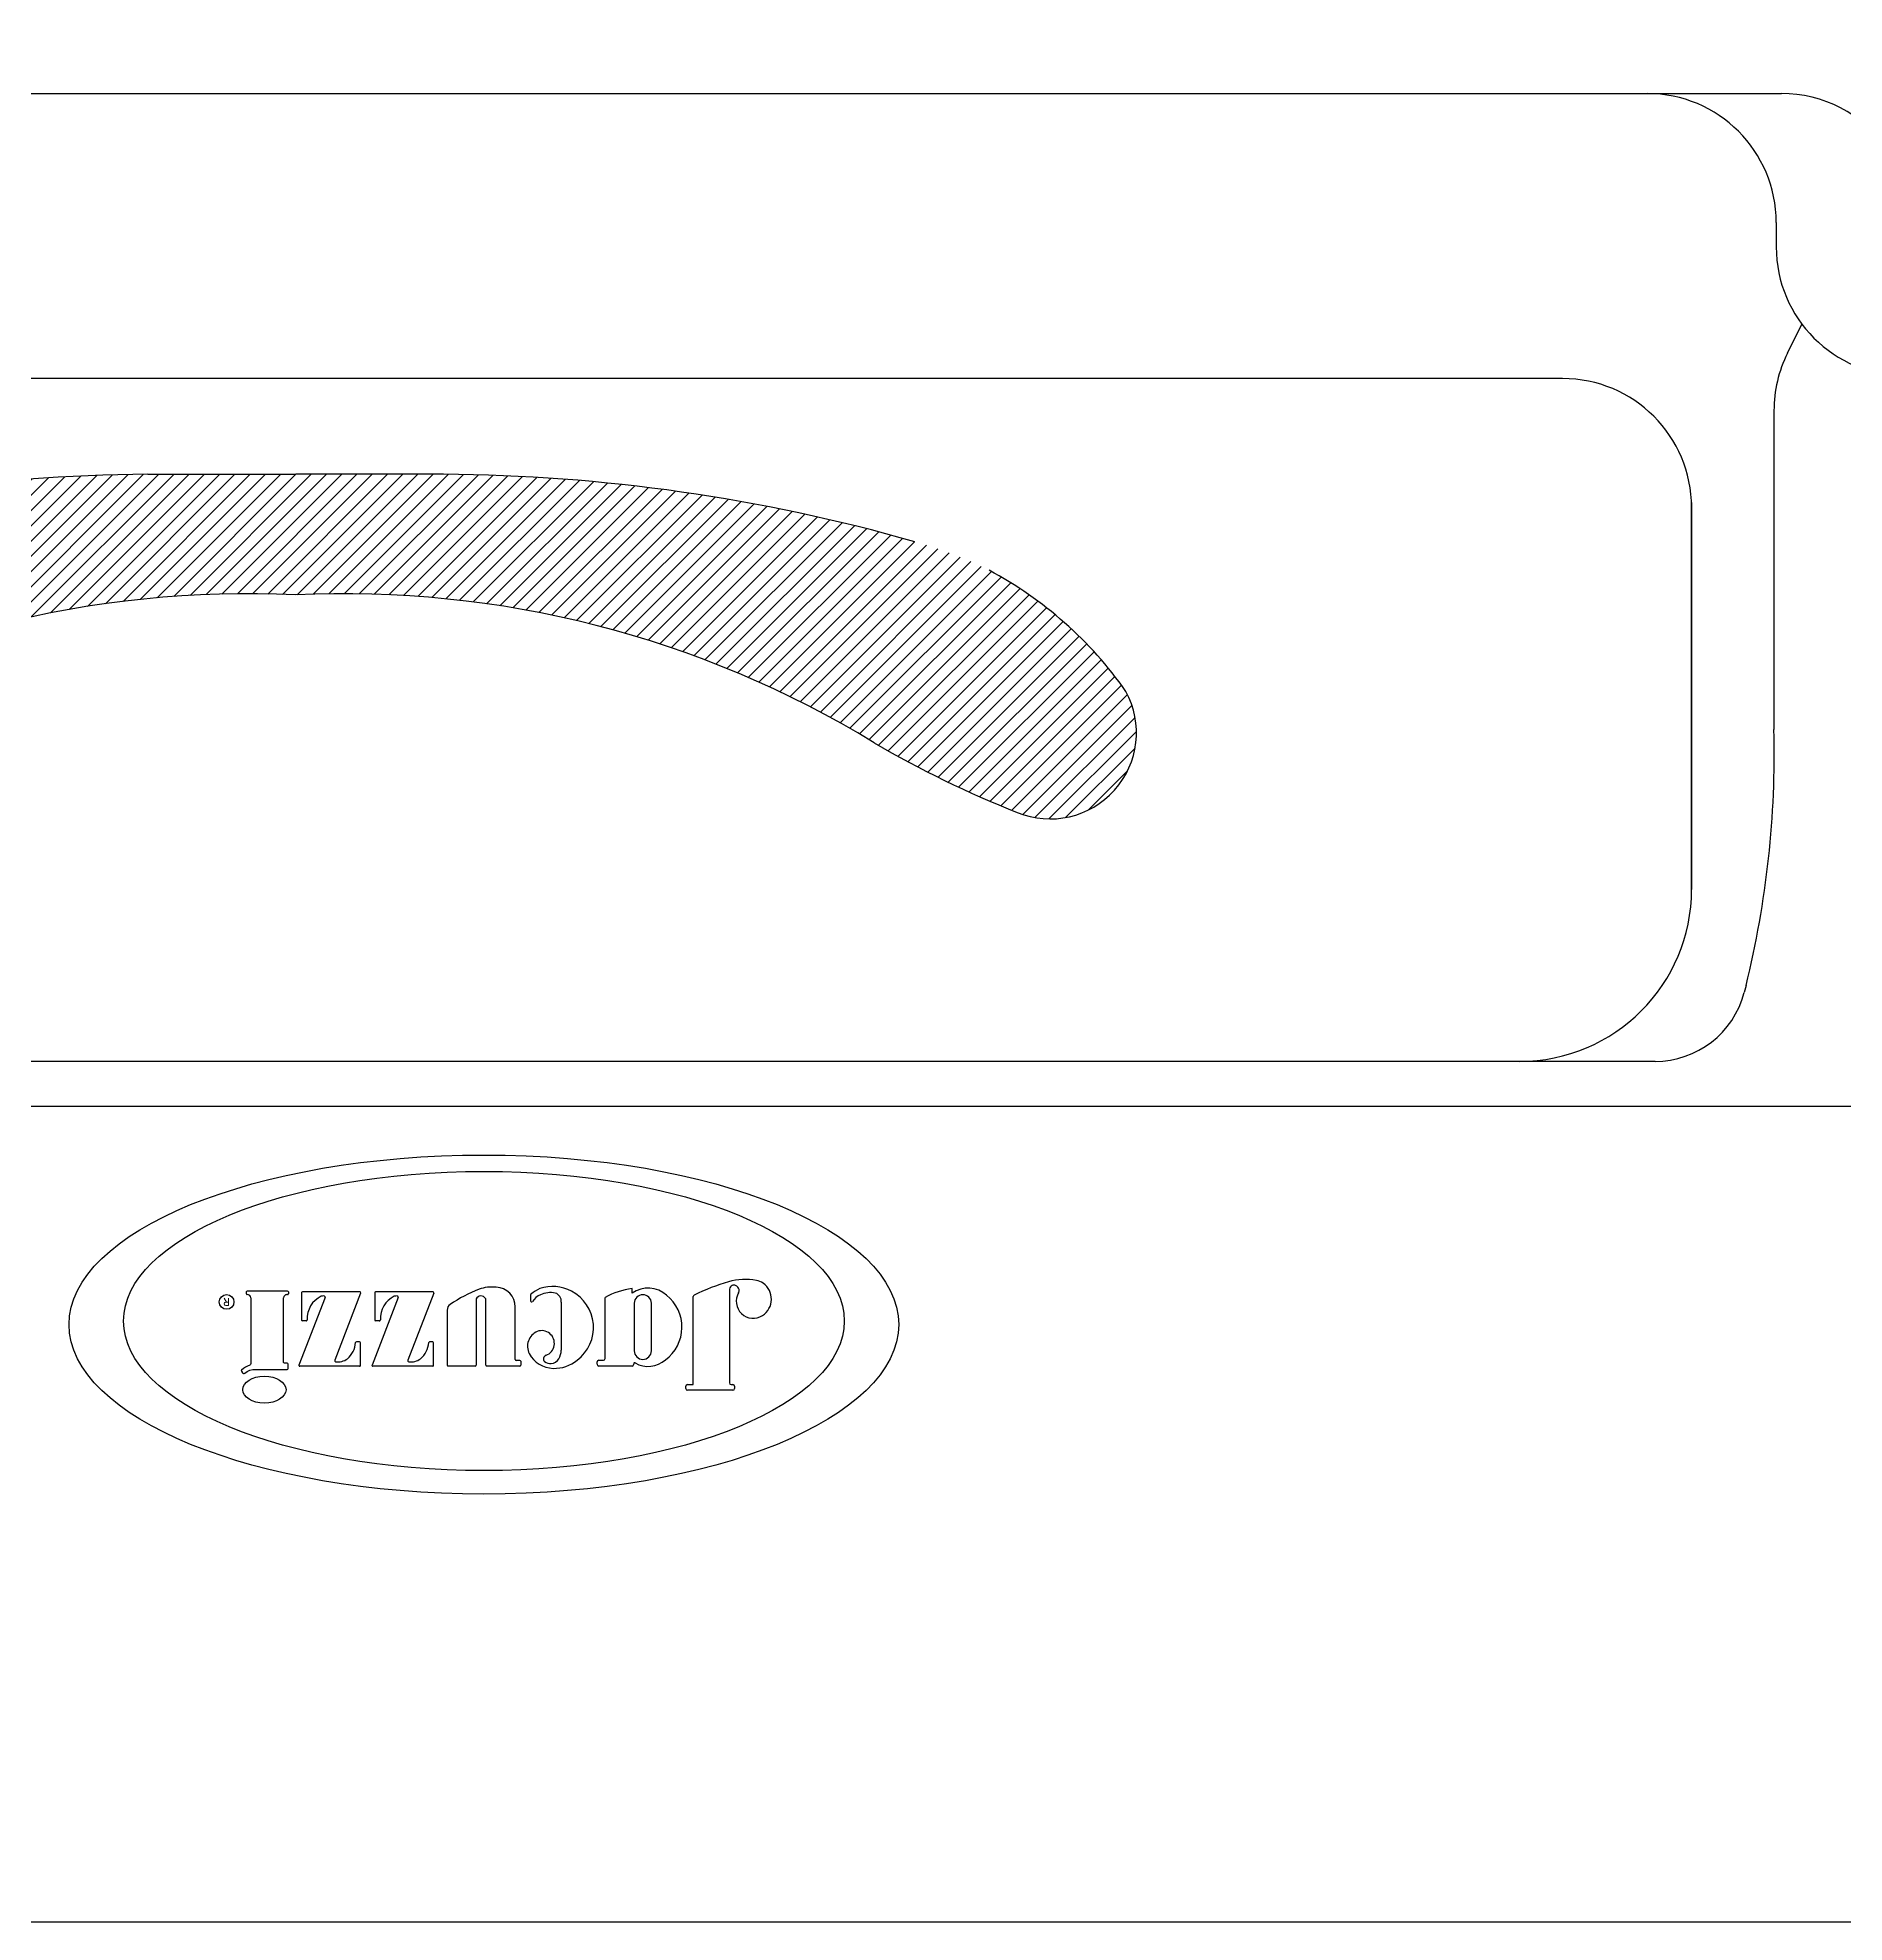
# Model space of a CAD drawing. Header units: millimetres. Extents: x -1247.41 to -1245.91, y 2235.49 to 2236.49.
# Drawn here: x -1246.6569 to -1246.4853, y 2235.618 to 2235.7971 of the extents above; entities that cross this region are included whole.
import ezdxf
from ezdxf.enums import TextEntityAlignment as Align

# ---------------------------------------------------------------- set-up
doc = ezdxf.new("R2010")
doc.units = ezdxf.units.MM
doc.layers.add('jacuzzi', color=1, linetype='Continuous')
doc.styles.add('ROMANS', font='romans', dxfattribs={"height": 4})

msp = doc.modelspace()

# ---------------------------------------------------------------- hatches: boundary and pattern name
at = {"layer": 'jacuzzi'}
h = msp.add_hatch(dxfattribs=at)
h.set_pattern_fill('ANSI31', color=256, scale=0.00819, style=0)
h.set_pattern_definition([(45, (-1249.003406633105, 2240.307936423997), (-0.000723900567239728, 0.000723900567239728), [])])
h.paths.add_polyline_path([(-1246.577441640344, 2235.730094219304, 0.04001454400635211), (-1246.563583708486, 2235.723372162922, 0.6938377762801112), (-1246.553546281296, 2235.73497712213, 0.1177673447023705), (-1246.566528852048, 2235.746478469751, 0.05198146975727225), (-1246.573599265214, 2235.749194526565, 0.06775724557069143), (-1246.61833403924, 2235.755600754983), (-1246.632382807133, 2235.755600754983), (-1246.646431575028, 2235.755600754983, 0.06775724556755786), (-1246.691166349052, 2235.749194526565, 0.05198146975716889), (-1246.698236762218, 2235.746478469751, 0.1177673447022115), (-1246.71121933297, 2235.73497712213, 0.6938377762794881), (-1246.70118190578, 2235.723372162922, 0.04001454400627522), (-1246.687323973923, 2235.730094219304, -0.1502414616671139), (-1246.632382807133, 2235.744134754983, -0.1502414616665997)])

# ---------------------------------------------------------------- linework, layer by layer
for p, q in [((-1247.172110671309, 2235.791771650132), (-1246.491285474582, 2235.791771650132)), ((-1246.491784407048, 2235.779521650132), (-1246.491784407048, 2235.777203782388)), ((-1246.490709838393, 2235.767108838723), (-1246.48933844803, 2235.769859173452)), ((-1246.512071150281, 2235.764696094571), (-1246.777844962304, 2235.764696094571)), ((-1246.491997013774, 2235.761642672205), (-1246.491997013774, 2235.731366418409)), ((-1246.646431575028, 2235.755600754983), (-1246.632382807133, 2235.755600754983)), ((-1246.618334039238, 2235.755600754983), (-1246.632382807133, 2235.755600754983)), ((-1246.499821150281, 2235.752912761238), (-1246.499821150281, 2235.716162761238)), ((-1246.499821150281, 2235.716162761238), (-1246.499821150281, 2235.752446094571)), ((-1246.494645821952, 2235.707030017536), (-1246.494821039361, 2235.706361377969)), ((-1246.503285243664, 2235.699829427904), (-1247.172110671309, 2235.699829427904)), ((-1246.3551238073, 2235.695537671631), (-1247.18305297902, 2235.695537671631)), ((-1246.637077890667, 2235.67791747922), (-1246.637077890667, 2235.677758337654)), ((-1246.633157371222, 2235.677997409804), (-1246.636997960083, 2235.677997409804)), ((-1246.633077440637, 2235.67791747922), (-1246.633077440637, 2235.677747831769)), ((-1246.631826150932, 2235.67790119506), (-1246.631826150932, 2235.675250956135)), ((-1246.626307618723, 2235.677932273047), (-1246.631746220348, 2235.677932273047)), ((-1246.626214705, 2235.677796904598), (-1246.628669455844, 2235.671425477718)), ((-1246.624884142717, 2235.67790119506), (-1246.624884142717, 2235.675250956135)), ((-1246.619365610508, 2235.677932273047), (-1246.624804212132, 2235.677932273047)), ((-1246.619272696784, 2235.677796904598), (-1246.621727447629, 2235.671425477718)), ((-1246.610078647037, 2235.677634719706), (-1246.610078647037, 2235.677083797013)), ((-1246.600432854618, 2235.677819314764), (-1246.600432854618, 2235.678233531922)), ((-1246.591197030733, 2235.678179805117), (-1246.591197030733, 2235.669277119731)), ((-1246.62959629755, 2235.677408583472), (-1246.632077979474, 2235.670967255646)), ((-1246.622654289335, 2235.677408583472), (-1246.625135971259, 2235.670967255646)), ((-1246.611536375671, 2235.671495193756), (-1246.611536375671, 2235.676496824527)), ((-1246.607167863652, 2235.676958784234), (-1246.607167863652, 2235.672390980783)), ((-1246.603000870783, 2235.671595398699), (-1246.603000870783, 2235.677389901567)), ((-1246.594628019178, 2235.669117258562), (-1246.594628019178, 2235.677475855678)), ((-1246.631383470575, 2235.675171025551), (-1246.631746220348, 2235.675171025551)), ((-1246.62444146236, 2235.675171025551), (-1246.624804212132, 2235.675171025551)), ((-1246.626316430213, 2235.673178665682), (-1246.626611019212, 2235.673178665682)), ((-1246.626236499629, 2235.670938519392), (-1246.626236499629, 2235.673098735098)), ((-1246.619374421998, 2235.673178665682), (-1246.619669010997, 2235.673178665682)), ((-1246.619294491414, 2235.670938519392), (-1246.619294491414, 2235.673098735098)), ((-1246.626316430213, 2235.670858588807), (-1246.632003393108, 2235.670858588807)), ((-1246.619374421998, 2235.670858588807), (-1246.625061384893, 2235.670858588807)), ((-1246.615339721433, 2235.670886462535), (-1246.617924112416, 2235.670886462535)), ((-1246.611088199993, 2235.670886462535), (-1246.614253621418, 2235.670886462535)), ((-1246.611088199993, 2235.671415263172), (-1246.611456445087, 2235.671415263172)), ((-1246.611008269408, 2235.671335332587), (-1246.611008269408, 2235.670966393119)), ((-1246.603765424744, 2235.671046323703), (-1246.603765424744, 2235.671275676361)), ((-1246.603605563576, 2235.67143553753), (-1246.603160731952, 2235.67143553753)), ((-1246.600435911373, 2235.670886462535), (-1246.603605563576, 2235.670886462535)), ((-1246.600276050204, 2235.671110538864), (-1246.600276050204, 2235.671046323703)), ((-1246.595343591169, 2235.668749169031), (-1246.595343591169, 2235.668957397394)), ((-1246.59518373, 2235.669117258562), (-1246.594628019178, 2235.669117258562)), ((-1246.591037169565, 2235.669117258562), (-1246.590867567053, 2235.669117258562)), ((-1246.590707705884, 2235.668957397394), (-1246.590707705884, 2235.668749169031)), ((-1246.590867567053, 2235.668589307862), (-1246.59518373, 2235.668589307862))]:
    msp.add_line(p, q, dxfattribs=at)
at = {"layer": 'jacuzzi', "color": 3}
msp.add_lwpolyline([(-1245.914511628971, 2235.630287671631, -0.414213562373095), (-1245.926761628971, 2235.618037671631), (-1247.402261628971, 2235.618037671631, -0.4142135623730951), (-1247.414511628971, 2235.630287671631), (-1247.414511628971, 2236.480787671631, -0.414213562373095), (-1247.402261628971, 2236.493037671631), (-1245.926761628971, 2236.493037671631, -0.414213562373095), (-1245.914511628971, 2236.480787671631)], format="xyb", close=True, dxfattribs=at)
at = {"layer": 'jacuzzi'}
for points in [[(-1246.614976035342, 2235.678171748172, 0.06297410020895881), (-1246.61770505349, 2235.676728531693, 0.2578294972287946), (-1246.618004043, 2235.676187255634), (-1246.618004043, 2235.670966393119)], [(-1246.614333552002, 2235.670966393119), (-1246.614333552002, 2235.677220853725, 0.1354836439385169), (-1246.614356188415, 2235.677302859576, 0.5973092542928814), (-1246.615243932949, 2235.677263119157, 0.1127702397822963), (-1246.615259790849, 2235.677193702647), (-1246.615259790849, 2235.670966393119)], [(-1246.636653065702, 2235.677359478248), (-1246.636653065702, 2235.671118165689, -0.3094083360235544), (-1246.636755039148, 2235.670969153593, 0.09070134790707648), (-1246.637527075727, 2235.670494282048, 0.3650174520151336), (-1246.63754128998, 2235.670392284719), (-1246.637449856134, 2235.670246934661, 0.4518071014289208), (-1246.637213013555, 2235.670208574193, -0.1780066821811962), (-1246.636190487498, 2235.670565473647)], [(-1246.636242289875, 2235.670565473647), (-1246.633186628705, 2235.670565473647, 0.414213562373095), (-1246.633106698121, 2235.670645404231), (-1246.633106698121, 2235.671069097868, 0.4142135623730986), (-1246.633186628705, 2235.671149028452), (-1246.633451593057, 2235.671149028452, -0.4142135623730951), (-1246.633531523641, 2235.671228959036), (-1246.633531523641, 2235.677351902705)]]:
    msp.add_lwpolyline(points, format="xyb", dxfattribs=at)
msp.add_lwpolyline([(-1246.600228840152, 2235.676845950834), (-1246.600228840152, 2235.672324067985, 1.000000000000098), (-1246.598608529817, 2235.672324067985), (-1246.598608529817, 2235.676845950834, 0.999999999999902)], format="xyb", close=True, dxfattribs=at)
msp.add_circle((-1246.638944433782, 2235.676969297942), 0.0006955794959159883, dxfattribs=at)
for centre, radius, start, end in [((-1246.504034407048, 2235.779521650132), 0.01225, 0, 90), ((-1246.491285474582, 2235.779521650132), 0.01225, 35.36941109988769, 90), ((-1246.479534407048, 2235.777203782388), 0.01225000000000077, 180, 270), ((-1246.479747013774, 2235.761642672205), 0.01225000000014451, 153.4979302639172, 180), ((-1246.479747013774, 2235.761642672205), 0.01225000000000077, 153.4979302639172, 180), ((-1246.512071150281, 2235.752446094571), 0.01225000000000077, 0, 90), ((-1246.512071150281, 2235.752446094571), 0.01225000000000077, 0, 90), ((-1246.645270787723, 2235.58810010211), 0.1675046749799996, 90.39705605773699, 105.9021736193424), ((-1246.619494826543, 2235.58810010211), 0.1675046749800005, 74.0978263806576, 89.60294394226304), ((-1246.584114346539, 2235.713550241764), 0.03732985152464448, 35.02877988996944, 61.89531788566163), ((-1246.637017474295, 2235.647756651294), 0.0964894761647593, 87.24685950978682, 121.4240412417374), ((-1246.627748139971, 2235.647756651294), 0.09648947616466377, 58.57595875826264, 92.75314049021317), ((-1246.560733443347, 2235.731050189273), 0.00819, 247.6064214257384, 28.65137899286395), ((-1246.584469395968, 2235.729118892399), 0.09249969103592409, 346.1843065382294, 1.392290367057382), ((-1246.528582337367, 2235.813175154799), 0.09638295145053304, 239.5405194407774, 248.5340159545383), ((-1246.516154483614, 2235.716162761238), 0.01633333333333413, 270, 0), ((-1246.503285243664, 2235.708579427904), 0.008749999999999999, 270, 345.3157868522893), ((-1246.636997960083, 2235.67791747922), 7.993058432494496e-05, 90, 180), ((-1246.636997960083, 2235.677758337654), 7.993058432494496e-05, 180, 273.6111512550926), ((-1246.636972788039, 2235.677359478248), 0.0003197223372997798, 0, 93.61115125509261), ((-1246.633211801304, 2235.677351902705), 0.0003197223372997798, 82.17236710162634, 180), ((-1246.633157371222, 2235.677747831769), 7.993058432494496e-05, 262.1723671016263, 0), ((-1246.633157371222, 2235.67791747922), 7.993058432494496e-05, 0, 90), ((-1246.631746220348, 2235.677852342463), 7.993058432494496e-05, 90, 180), ((-1246.626307618723, 2235.677832701923), 9.957112321642433e-05, 338.9295783945074, 90), ((-1246.624804212132, 2235.677852342463), 7.993058432494496e-05, 90, 180), ((-1246.619365610508, 2235.677832701923), 9.957112321642433e-05, 338.9295783945074, 90), ((-1246.613724444398, 2235.674704840364), 0.003685909607514196, 84.07357519272216, 109.8501266569042), ((-1246.613411832891, 2235.676496824527), 0.001875457219708576, 0, 87.92324343671467), ((-1246.609979075913, 2235.677634719706), 9.957112321642574e-05, 129.1311632671675, 180), ((-1246.607473336719, 2235.674529700283), 0.004089542100610266, 115.0030799190601, 128.9089468936626), ((-1246.60832661933, 2235.675920637585), 0.001921209076402019, 115.2703570510303, 144.8583959681814), ((-1246.607963761156, 2235.674709100908), 0.00373789005607487, 61.68236381112265, 109.3432640440078), ((-1246.608192185719, 2235.67553590832), 0.00232690071734683, 78.57719550063095, 114.2196671136286), ((-1246.60797478077, 2235.677042820677), 0.0008112813076911609, 354.0543607978524, 72.53888052282147), ((-1246.608006679012, 2235.674545491809), 0.00390248199918657, 307.1313435261659, 62.26711731062939), ((-1246.599715225391, 2235.671718720046), 0.006554217382205969, 96.28598720620576, 120.0862085009175), ((-1246.598929652455, 2235.675609953514), 0.002672245100321765, 48.3998639976797, 124.2305336440785), ((-1246.599558043663, 2235.674589358608), 0.003858243125261767, 306.3033049330583, 51.48563991003817), ((-1246.59446815801, 2235.677475855678), 0.0001598611686499244, 118.8231538572109, 180), ((-1246.586493196746, 2235.661706278048), 0.01783119916098807, 105.5604312043319, 116.8444473028492), ((-1246.589667040911, 2235.673048126507), 0.006053671861367743, 80.17540311791579, 105.4183320621338), ((-1246.590706787886, 2235.678103423311), 0.0004961574652915856, 140.2199418571233, 171.1442863523223), ((-1246.590703495313, 2235.678056289878), 0.0005299450400143195, 117.2029294558325, 136.528930385041), ((-1246.590763683063, 2235.678173387847), 0.0003982844928656973, 66.12825212948025, 117.2029294558325), ((-1246.590837631503, 2235.67800629131), 0.0005810127726594958, 15.77516367982129, 66.12825212948025), ((-1246.588930915365, 2235.67703185299), 0.001612865384156357, 149.3881891584171, 303.2376042206228), ((-1246.590661785514, 2235.678055968391), 0.0003982844928656973, 329.388189158417, 15.77516367982129), ((-1246.588905928792, 2235.677443245495), 0.001593137971462789, 54.80885236926314, 80.17540311791579), ((-1246.589053471919, 2235.677234021158), 0.001849153200781992, 302.9803058295154, 54.80885236926314), ((-1246.628997041045, 2235.67542814991), 0.002292053622340083, 114.8275345762389, 183.7772136237255), ((-1246.629544957323, 2235.675419207044), 0.002129876010334193, 94.07432027012331, 101.2218050347249), ((-1246.629689211274, 2235.677444380798), 9.957112321642433e-05, 338.9295783945074, 94.07432027012331), ((-1246.62205503283, 2235.67542814991), 0.002292053622340083, 114.8275345762389, 183.7772136237255), ((-1246.622602949108, 2235.675419207044), 0.002129876010334193, 94.07432027012331, 101.2218050347249), ((-1246.622747203059, 2235.677444380798), 9.957112321642433e-05, 338.9295783945074, 94.07432027012331), ((-1246.609979075913, 2235.677083797013), 9.957112321642433e-05, 180, 324.8583959681814), ((-1246.631746220348, 2235.675250956135), 7.993058432494496e-05, 180, 270), ((-1246.631383470575, 2235.675270596674), 9.957112321642433e-05, 270, 3.777213623725563), ((-1246.624804212132, 2235.675250956135), 7.993058432494496e-05, 180, 270), ((-1246.62444146236, 2235.675270596674), 9.957112321642433e-05, 270, 3.777213623725563), ((-1246.608809001048, 2235.672743906707), 0.001562353643647261, 114.3935766301797, 205.9071790488848), ((-1246.609026440624, 2235.673036652939), 0.001208401476736132, 290.2833129728589, 110.7342983841268), ((-1246.628927455801, 2235.673299000748), 0.002245146790866005, 310.1573304629637, 355.0588259789111), ((-1246.626611019212, 2235.673098735098), 7.993058432494496e-05, 90, 175.0588259789112), ((-1246.626316430213, 2235.673098735098), 7.993058432494496e-05, 0, 90), ((-1246.621985447586, 2235.673299000748), 0.002245146790866005, 310.1573304629637, 355.0588259789111), ((-1246.619669010997, 2235.673098735098), 7.993058432494496e-05, 90, 175.0588259789112), ((-1246.619374421998, 2235.673098735098), 7.993058432494496e-05, 0, 90), ((-1246.608889080301, 2235.672420651598), 0.001721472367643225, 330.4372877168711, 359.0124171274712), ((-1246.632003393108, 2235.670938519392), 7.993058432494496e-05, 158.9295783945074, 270), ((-1246.628576542121, 2235.671389680392), 9.957112321642433e-05, 158.9295783945074, 260.3374469749417), ((-1246.628358788302, 2235.67266862514), 0.00139692088095581, 260.3374469749417, 309.0048283577012), ((-1246.626316430213, 2235.670938519392), 7.993058432494496e-05, 270, 0), ((-1246.625061384893, 2235.670938519392), 7.993058432494496e-05, 158.9295783945074, 270), ((-1246.621634533905, 2235.671389680392), 9.957112321642433e-05, 158.9295783945074, 260.3374469749417), ((-1246.621416780087, 2235.67266862514), 0.00139692088095581, 260.3374469749417, 309.0048283577012), ((-1246.619374421998, 2235.670938519392), 7.993058432494496e-05, 270, 0), ((-1246.617924112416, 2235.670966393119), 7.993058432494496e-05, 180, 270), ((-1246.615339721433, 2235.670966393119), 7.993058432494496e-05, 270, 0), ((-1246.614253621418, 2235.670966393119), 7.993058432494496e-05, 180, 270), ((-1246.611456445087, 2235.671495193756), 7.993058432494496e-05, 180, 270), ((-1246.611088199993, 2235.671335332587), 7.993058432494496e-05, 0, 90), ((-1246.611088199993, 2235.670966393119), 7.993058432494496e-05, 270, 0), ((-1246.60780643464, 2235.67342512985), 0.002767322996369024, 209.5271952373087, 267.5018600203373), ((-1246.608488070248, 2235.671556818937), 0.0003663884571446932, 109.029525883288, 224.0872603846456), ((-1246.608211515494, 2235.671963222518), 0.0008536077192623866, 230.7809822854102, 276.3414126859296), ((-1246.608242483973, 2235.672118705943), 0.001011651844450197, 277.1119912557624, 327.2426257221075), ((-1246.607841885571, 2235.674144350919), 0.003484954965521813, 268.5996182741467, 308.9527124893908), ((-1246.603605563576, 2235.671275676361), 0.0001598611686498899, 90, 180), ((-1246.603605563576, 2235.671046323703), 0.0001598611686498899, 180, 270), ((-1246.603160731952, 2235.671595398699), 0.0001598611686498899, 270, 0), ((-1246.600435911373, 2235.671046323703), 0.0001598611686498905, 270, 0), ((-1246.60019611962, 2235.671110538864), 7.993058432493542e-05, 51.45530828479198, 180), ((-1246.598919913471, 2235.673290668428), 0.002447109491026535, 239.923062424829, 312.2760927088224), ((-1246.59518373, 2235.668957397394), 0.0001598611686498962, 90, 180), ((-1246.59518373, 2235.668749169031), 0.0001598611686498905, 180, 270), ((-1246.591037169565, 2235.669277119731), 0.0001598611686498905, 180, 270), ((-1246.590867567053, 2235.668957397394), 0.0001598611686498905, 0, 90), ((-1246.590867567053, 2235.668749169031), 0.0001598611686498962, 270, 0)]:
    msp.add_arc(centre, radius, start, end, dxfattribs=at)
for centre, major_axis, ratio in [((-1246.614511628971, 2235.674828130802), (0.039391350515487, -1.205972453172744e-17), 0.4087758624858928), ((-1246.614511628971, 2235.675161174904), (0.03422126670199868, -1.257227419173532e-17), 0.4152232476980265), ((-1246.635361867046, 2235.668638242262), (0.002057172460294244, -7.557679397354229e-19), 0.6218033982988019)]:
    msp.add_ellipse(centre, major_axis=major_axis, ratio=ratio, dxfattribs=at)

# ---------------------------------------------------------------- texts
at = {"layer": 'jacuzzi', "style": 'ROMANS'}
msp.add_text('R', height=0.0006969978625149702, rotation=180, dxfattribs=at).set_placement((-1246.638944433782, 2235.676969297942), align=Align.MIDDLE_CENTER)

doc.saveas('drawing.dxf')
